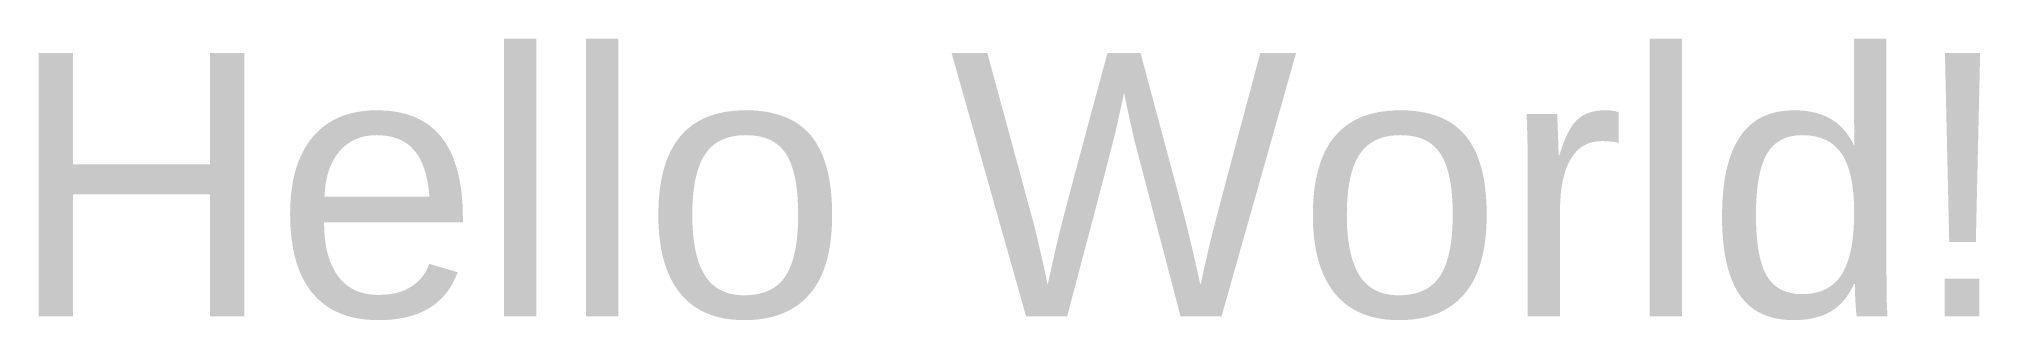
# Model space of a CAD drawing. Header units: millimetres. Extents: x -8 to 10.5, y -0.7 to 2.
import ezdxf

# ---------------------------------------------------------------- set-up
doc = ezdxf.new("R2010")
doc.units = ezdxf.units.MM
doc.styles.get("Standard").update_dxf_attribs({"font": 'ARIAL.TTF'})

msp = doc.modelspace()

# ---------------------------------------------------------------- texts
msp.add_text('Hello World!', height=2.5).set_placement((-8.248, -0.661))

doc.saveas('drawing.dxf')
